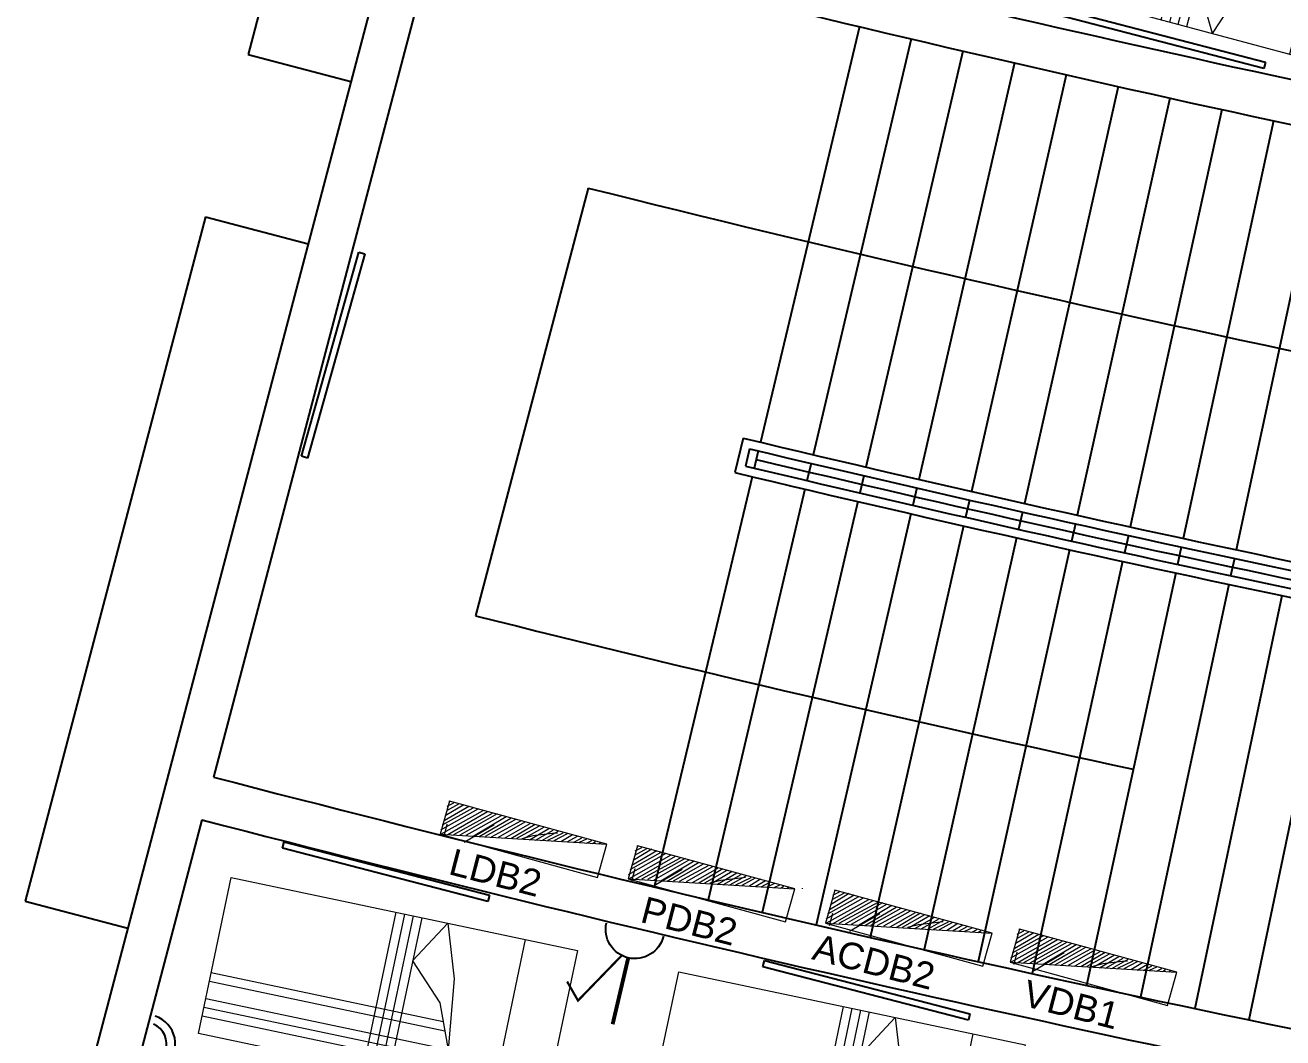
# Model space of a CAD drawing. Header units: inches. Extents: x -221585 to 401252, y -284294 to 332380.
# Drawn here: x 132223 to 132933, y 53776 to 54349 of the extents above; entities that cross this region are included whole.
import ezdxf

# ---------------------------------------------------------------- set-up
doc = ezdxf.new("R2010")
doc.units = ezdxf.units.IN
doc.header["$MEASUREMENT"] = 0
doc.linetypes.add('HIDDEN2', pattern=[0.1875, 0.125, -0.0625])
for name, color, linetype in [('E-LIGHT', 7, 'Continuous'), ('Power', 7, 'Continuous'), ('UPS', 7, 'Continuous')]:
    doc.layers.add(name, color=color, linetype=linetype)
doc.layers.add('FURN', color=56, linetype='Continuous', lineweight=0)
doc.layers.add('text', color=72, linetype='HIDDEN2', lineweight=5)
doc.styles.add('DIM', font='arial.ttf')

# ---------------------------------------------------------------- blocks, each defined once
blk = doc.blocks.new('A$C25933C84')
at = {"color": 8, "linetype": 'Continuous'}
for p, q in [((0, 0.9), (2, 0.9)), ((0, 0), (0, 0.9)), ((0.3, 0.9), (0.3, 0)), ((0.6, 0.7), (0.6, 0.9)), ((2, 0.9), (2, 0)), ((0.65, 0.3), (0.6, 0.7)), ((0.7, 0.45), (0.6, 0.7)), ((0.9, 0.25), (0.7, 0.45)), ((0.75, 0), (0.65, 0.3)), ((0.75, 0), (0.9, 0.25)), ((2, 0), (0, 0))]:
    blk.add_line(p, q, dxfattribs=at)
at = {"color": 8}
for p, q in [((0.9, 0), (0.9, 0.9)), ((0.95, 0), (0.95, 0.9)), ((1, 0), (1, 0.9)), ((1.05, 0), (1.05, 0.9)), ((0.6, 0.8), (2, 0.8)), ((0.6, 0.75), (2, 0.75)), ((0.6, 0.7), (2, 0.7)), ((0.64, 0.6), (2, 0.6)), ((0.66, 0.55), (2, 0.55))]:
    blk.add_line(p, q, dxfattribs=at)
blk = doc.blocks.new('xfggsdr')
at = {"layer": 'FURN', "color": 8, "extrusion": (1.79e-14, 3.8e-15, -1), "xscale": 99.99999999999994, "yscale": 99.99999999999994, "zscale": -100, "rotation": 83.41111061605987}
blk.add_blockref('A$C25933C84', (-145425.68, -15621.07, 0), dxfattribs=at)
blk = doc.blocks.new('light')
at = {"color": 5}
for p, q in [((112625.17, 38871.17), (112742.49, 38895.88)), ((112742.49, 38895.88), (112743.25, 38892.28)), ((112743.25, 38892.28), (112625.93, 38867.57)), ((112625.93, 38867.57), (112625.17, 38871.17))]:
    blk.add_line(p, q, dxfattribs=at)
blk = doc.blocks.new('ups 6A')
at = {"layer": 'E-LIGHT', "color": 4}
for points, const_width in [([(5905666.9, -1658491.3), (5905670.4, -1658287.3)], 11.7), ([(5905691.6, -1658286), (5905784.8, -1658448.2), (5905830.5, -1658400.8)], 6.64)]:
    blk.add_lwpolyline(points, dxfattribs=dict(at, const_width=const_width))
blk.add_arc((5905671.9, -1658199.8), 87.4, 179.0102, 359.0102, dxfattribs=at)
blk = doc.blocks.new('16A')
at = {"layer": 'E-LIGHT', "color": 1}
for points, const_width in [([(5916857.4, -1642748), (5916860.9, -1642952)], 11.7), ([(5916882, -1642953.3), (5916975.2, -1642791.1), (5917021, -1642838.5)], 6.64)]:
    blk.add_lwpolyline(points, dxfattribs=dict(at, const_width=const_width))
for centre, radius, start, end in [((5916862.4, -1643039.4), 87.4, 0.9898, 180.9898), ((5916863.3, -1643042.7), 64.6, 4.2725, 175.7579)]:
    blk.add_arc(centre, radius, start, end, dxfattribs=at)

msp = doc.modelspace()

# ---------------------------------------------------------------- linework, layer by layer
at = {"color": 20, "ltscale": 10}
for p, q in [((132450.64, 54719.05, 0.42), (132348.77, 54332.24, 0.42)), ((132348.77, 54332.24, 0.42), (132406.79, 54316.96, 0.42)), ((132324.58, 54240.41, 0.42), (132222.71, 53853.6, 0.42)), ((132324.58, 54240.41, 0.42), (132382.6, 54225.13, 0.42)), ((132222.71, 53853.6, 0.42), (132280.73, 53838.32, 0.42))]:
    msp.add_line(p, q, dxfattribs=at)
at = {"color": 4, "ltscale": 8}
for p, q in [((132483.43, 54607.98, 0.42), (132231.08, 53649.79, 0.42)), ((132456.42, 54407.24, 0.42), (132329.08, 53923.73, 0.42)), ((132322.59, 53899.58, 0.84), (132255.13, 53643.45, 0.42))]:
    msp.add_line(p, q, dxfattribs=at)
at = {"color": 2, "ltscale": 8}
for p, q in [((132694.13, 54347.89, 0.42), (132638.12, 54112.98, 0.42)), ((132723.33, 54340.97, 0.42), (132667.92, 54105.91, 0.42)), ((132752.53, 54334.12, 0.42), (132697.74, 54098.92, 0.42)), ((132781.76, 54327.36, 0.42), (132727.58, 54092.01, 0.42)), ((132811.01, 54320.66, 0.42), (132757.44, 54085.18, 0.42)), ((132840.27, 54314.05, 0.42), (132787.31, 54078.42, 0.42)), ((132869.55, 54307.5, 0.42), (132817.2, 54071.75, 0.42)), ((132898.85, 54301.04, 0.42), (132847.12, 54065.15, 0.42)), ((132928.16, 54294.65, 0.42), (132877.05, 54058.62, 0.42)), ((132957.5, 54288.34, 0.42), (132907, 54052.18, 0.42)), ((132636.96, 54108.11, 0.42), (132634.64, 54098.39, 0.42)), ((132666.77, 54101.04, 0.42), (132664.48, 54091.31, 0.42)), ((132633.48, 54093.52, 0.42), (132578.15, 53861.53, 0.43)), ((132696.6, 54094.05, 0.42), (132694.34, 54084.31, 0.42)), ((132663.33, 54086.44, 0.42), (132608.61, 53854.31, 0.43)), ((132726.46, 54087.14, 0.42), (132724.21, 54077.39, 0.42)), ((132693.2, 54079.44, 0.42), (132639.09, 53847.16, 0.43)), ((132756.33, 54080.3, 0.42), (132754.11, 54070.55, 0.42)), ((132786.21, 54073.54, 0.42), (132784.02, 54063.79, 0.42)), ((132723.09, 54072.52, 0.42), (132669.58, 53840.1, 0.43)), ((132816.12, 54066.86, 0.42), (132813.95, 54057.1, 0.42)), ((132753, 54065.68, 0.42), (132700.09, 53833.12, 0.43)), ((132846.05, 54060.26, 0.42), (132843.9, 54050.49, 0.42)), ((132782.92, 54058.91, 0.42), (132730.63, 53826.21, 0.43)), ((132812.87, 54052.22, 0.42), (132761.18, 53819.39, 0.43)), ((132875.99, 54053.74, 0.42), (132873.87, 54043.96, 0.42)), ((132842.83, 54045.61, 0.42), (132791.74, 53812.65, 0.43)), ((132905.95, 54047.29, 0.42), (132903.86, 54037.51, 0.42)), ((132872.81, 54039.08, 0.42), (132822.33, 53805.98, 0.43)), ((132902.81, 54032.62, 0.42), (132852.94, 53799.39, 0.43)), ((132932.83, 54026.24, 0.42), (132883.56, 53792.89, 0.43)), ((132962.87, 54019.94, 0.42), (132914.21, 53786.46, 0.43))]:
    msp.add_line(p, q, dxfattribs=at)
at = {"color": 2, "ltscale": 10}
for p, q in [((132540.85, 54256.66, 0.42), (132477.17, 54014.89, 0.42)), ((132628.36, 54115.31, -0.01), (132623.72, 54095.85, -0.01)), ((132632.06, 54109.28, -0.01), (132629.74, 54099.55, -0.01))]:
    msp.add_line(p, q, dxfattribs=at)
at = {"color": 30, "linetype": 'Continuous', "lineweight": 9, "true_color": 0x00001e}
for points, elevation in [([(132457.25, 53891.39), (132546.11, 53867.04), (132551.37, 53885.74), (132462.5, 53910.08), (132457.25, 53891.39), (132551.37, 53885.74)], 0.65), ([(132457.25, 53891.39), (132546.11, 53867.04), (132551.37, 53885.74), (132462.5, 53910.08), (132457.25, 53891.39), (132551.37, 53885.74)], 0.65), ([(132563.43, 53866.22), (132652.3, 53841.88), (132657.55, 53860.57), (132568.69, 53884.92), (132563.43, 53866.22), (132657.55, 53860.57)], 0.84), ([(132563.43, 53866.22), (132652.3, 53841.88), (132657.55, 53860.57), (132568.69, 53884.92), (132563.43, 53866.22), (132657.55, 53860.57)], 0.84), ([(132675.03, 53841.14), (132763.89, 53816.8), (132769.15, 53835.49), (132680.28, 53859.84), (132675.03, 53841.14), (132769.15, 53835.49)], 0.43), ([(132675.03, 53841.14), (132763.89, 53816.8), (132769.15, 53835.49), (132680.28, 53859.84), (132675.03, 53841.14), (132769.15, 53835.49)], 0.43), ([(132779.32, 53819.01), (132868.19, 53794.67), (132873.44, 53813.36), (132784.58, 53837.71), (132779.32, 53819.01), (132873.44, 53813.36)], 0), ([(132779.32, 53819.01), (132868.19, 53794.67), (132873.44, 53813.36), (132784.58, 53837.71), (132779.32, 53819.01), (132873.44, 53813.36)], 0)]:
    msp.add_lwpolyline(points, dxfattribs=dict(at, elevation=elevation))
at = {"color": 1, "linetype": 'Continuous', "lineweight": 9, "true_color": 0x000001}
for points, elevation in [([(132462.16, 53910.07), (132462.85, 53910.1), (132462.85, 53910.1)], 0.65), ([(132462.16, 53910.07), (132462.85, 53910.1), (132462.85, 53910.1)], 0.65), ([(132457.51, 53893.84), (132478.72, 53905.79), (132478.72, 53905.79)], 0.65), ([(132457.6, 53891.4), (132481.55, 53904.84), (132481.55, 53904.84)], 0.65), ([(132457.6, 53891.4), (132481.55, 53904.84), (132481.55, 53904.84)], 0.65), ([(132458.45, 53896.67), (132475.91, 53906.38), (132475.91, 53906.38)], 0.65), ([(132458.45, 53896.67), (132475.91, 53906.38), (132475.91, 53906.38)], 0.65), ([(132459.41, 53899.15), (132473.43, 53907.34), (132473.43, 53907.34)], 0.65), ([(132459.41, 53899.15), (132473.43, 53907.34), (132473.43, 53907.34)], 0.65), ([(132460.01, 53901.96), (132470.6, 53908.28), (132470.6, 53908.28)], 0.65), ([(132460.01, 53901.96), (132470.6, 53908.28), (132470.6, 53908.28)], 0.65), ([(132460.95, 53904.79), (132467.8, 53908.53), (132467.8, 53908.53)], 0.65), ([(132460.95, 53904.79), (132467.8, 53908.53), (132467.8, 53908.53)], 0.65), ([(132461.21, 53907.24), (132464.98, 53909.13), (132464.98, 53909.13)], 0.65), ([(132461.21, 53907.24), (132464.98, 53909.13), (132464.98, 53909.13)], 0.65), ([(132461.45, 53891.19), (132484.01, 53904.23), (132484.01, 53904.23)], 0.65), ([(132461.45, 53891.19), (132484.01, 53904.23), (132484.01, 53904.23)], 0.65), ([(132464.93, 53891.32), (132486.84, 53903.29), (132486.84, 53903.29)], 0.65), ([(132464.93, 53891.32), (132486.84, 53903.29), (132486.84, 53903.29)], 0.65), ([(132468.43, 53891.1), (132489.64, 53903.04), (132489.64, 53903.04)], 0.65), ([(132468.43, 53891.1), (132489.64, 53903.04), (132489.64, 53903.04)], 0.65), ([(132459.39, 53890.07), (132461.23, 53897.12), (132461.23, 53897.12)], 0.65), ([(132471.93, 53890.88), (132491.77, 53902.07), (132491.77, 53902.07)], 0.65), ([(132471.93, 53890.88), (132491.77, 53902.07), (132491.77, 53902.07)], 0.65), ([(132475.79, 53890.32), (132494.59, 53901.48), (132494.59, 53901.48)], 0.65), ([(132475.79, 53890.32), (132494.59, 53901.48), (132494.59, 53901.48)], 0.65), ([(132479.29, 53890.1), (132497.07, 53900.52), (132497.07, 53900.52)], 0.65), ([(132479.29, 53890.1), (132497.07, 53900.52), (132497.07, 53900.52)], 0.65), ([(132482.78, 53890.22), (132499.88, 53899.92), (132499.88, 53899.92)], 0.65), ([(132482.78, 53890.22), (132499.88, 53899.92), (132499.88, 53899.92)], 0.65), ([(132486.28, 53890), (132502.71, 53898.98), (132502.71, 53898.98)], 0.65), ([(132486.28, 53890), (132502.71, 53898.98), (132502.71, 53898.98)], 0.65), ([(132490.12, 53889.79), (132505.17, 53898.37), (132505.17, 53898.37)], 0.65), ([(132490.12, 53889.79), (132505.17, 53898.37), (132505.17, 53898.37)], 0.65), ([(132493.64, 53889.22), (132508, 53897.43), (132508, 53897.43)], 0.65), ([(132493.64, 53889.22), (132508, 53897.43), (132508, 53897.43)], 0.65), ([(132497.14, 53889), (132510.8, 53897.18), (132510.8, 53897.18)], 0.65), ([(132497.14, 53889), (132510.8, 53897.18), (132510.8, 53897.18)], 0.65), ([(132500.62, 53889.13), (132513.28, 53896.22), (132513.28, 53896.22)], 0.65), ([(132500.62, 53889.13), (132513.28, 53896.22), (132513.28, 53896.22)], 0.65), ([(132504.47, 53888.92), (132516.1, 53895.63), (132516.1, 53895.63)], 0.65), ([(132504.47, 53888.92), (132516.1, 53895.63), (132516.1, 53895.63)], 0.65), ([(132507.63, 53888.33), (132518.57, 53894.67), (132518.57, 53894.67)], 0.65), ([(132507.63, 53888.33), (132518.57, 53894.67), (132518.57, 53894.67)], 0.65), ([(132511.13, 53888.11), (132521.05, 53893.71), (132521.05, 53893.71)], 0.65), ([(132511.13, 53888.11), (132521.05, 53893.71), (132521.05, 53893.71)], 0.65), ([(132514.63, 53887.89), (132523.87, 53893.12), (132523.87, 53893.12)], 0.65), ([(132514.63, 53887.89), (132523.87, 53893.12), (132523.87, 53893.12)], 0.65), ([(132518.12, 53888.02), (132526.7, 53892.17), (132526.7, 53892.17)], 0.65), ([(132518.12, 53888.02), (132526.7, 53892.17), (132526.7, 53892.17)], 0.65), ([(132521.62, 53887.8), (132529.15, 53891.91), (132529.15, 53891.91)], 0.65), ([(132521.62, 53887.8), (132529.15, 53891.91), (132529.15, 53891.91)], 0.65), ([(132525.48, 53887.24), (132531.96, 53891.32), (132531.96, 53891.32)], 0.65), ([(132525.48, 53887.24), (132531.96, 53891.32), (132531.96, 53891.32)], 0.65), ([(132528.98, 53887.02), (132534.79, 53890.37), (132534.79, 53890.37)], 0.65), ([(132528.98, 53887.02), (132534.79, 53890.37), (132534.79, 53890.37)], 0.65), ([(132532.48, 53886.8), (132537.27, 53889.41), (132537.27, 53889.41)], 0.65), ([(132532.48, 53886.8), (132537.27, 53889.41), (132537.27, 53889.41)], 0.65), ([(132535.96, 53886.92), (132540.08, 53888.82), (132540.08, 53888.82)], 0.65), ([(132535.96, 53886.92), (132540.08, 53888.82), (132540.08, 53888.82)], 0.65), ([(132539.82, 53886.36), (132542.91, 53887.87), (132542.91, 53887.87)], 0.65), ([(132539.82, 53886.36), (132542.91, 53887.87), (132542.91, 53887.87)], 0.65), ([(132543.32, 53886.14), (132545.03, 53887.25), (132545.03, 53887.25)], 0.65), ([(132543.32, 53886.14), (132545.03, 53887.25), (132545.03, 53887.25)], 0.65), ([(132546.82, 53885.92), (132547.84, 53886.66), (132547.84, 53886.66)], 0.65), ([(132546.82, 53885.92), (132547.84, 53886.66), (132547.84, 53886.66)], 0.65), ([(132550.32, 53885.7), (132550.31, 53886.05), (132550.31, 53886.05)], 0.65), ([(132550.32, 53885.7), (132550.31, 53886.05), (132550.31, 53886.05)], 0.65), ([(132565.59, 53873.98), (132579.61, 53882.17), (132579.61, 53882.17)], 0.84), ([(132565.59, 53873.98), (132579.61, 53882.17), (132579.61, 53882.17)], 0.84), ([(132566.19, 53876.8), (132576.78, 53883.12), (132576.78, 53883.12)], 0.84), ([(132566.19, 53876.8), (132576.78, 53883.12), (132576.78, 53883.12)], 0.84), ([(132567.13, 53879.63), (132573.98, 53883.37), (132573.98, 53883.37)], 0.84), ([(132567.13, 53879.63), (132573.98, 53883.37), (132573.98, 53883.37)], 0.84), ([(132567.39, 53882.08), (132571.17, 53883.96), (132571.17, 53883.96)], 0.84), ([(132567.39, 53882.08), (132571.17, 53883.96), (132571.17, 53883.96)], 0.84), ([(132568.34, 53884.91), (132569.04, 53884.93), (132569.04, 53884.93)], 0.84), ([(132568.34, 53884.91), (132569.04, 53884.93), (132569.04, 53884.93)], 0.84), ([(132563.69, 53868.68), (132584.9, 53880.62), (132584.9, 53880.62)], 0.84), ([(132563.78, 53866.24), (132587.73, 53879.68), (132587.73, 53879.68)], 0.84), ([(132563.78, 53866.24), (132587.73, 53879.68), (132587.73, 53879.68)], 0.84), ([(132564.64, 53871.51), (132582.09, 53881.22), (132582.09, 53881.22)], 0.84), ([(132564.64, 53871.51), (132582.09, 53881.22), (132582.09, 53881.22)], 0.84), ([(132567.63, 53866.03), (132590.2, 53879.07), (132590.2, 53879.07)], 0.84), ([(132567.63, 53866.03), (132590.2, 53879.07), (132590.2, 53879.07)], 0.84), ([(132571.12, 53866.15), (132593.02, 53878.12), (132593.02, 53878.12)], 0.84), ([(132571.12, 53866.15), (132593.02, 53878.12), (132593.02, 53878.12)], 0.84), ([(132574.61, 53865.93), (132595.83, 53877.88), (132595.83, 53877.88)], 0.84), ([(132574.61, 53865.93), (132595.83, 53877.88), (132595.83, 53877.88)], 0.84), ([(132578.11, 53865.71), (132597.96, 53876.91), (132597.96, 53876.91)], 0.84), ([(132578.11, 53865.71), (132597.96, 53876.91), (132597.96, 53876.91)], 0.84), ([(132581.97, 53865.15), (132600.77, 53876.31), (132600.77, 53876.31)], 0.84), ([(132581.97, 53865.15), (132600.77, 53876.31), (132600.77, 53876.31)], 0.84), ([(132585.47, 53864.93), (132603.25, 53875.35), (132603.25, 53875.35)], 0.84), ([(132585.47, 53864.93), (132603.25, 53875.35), (132603.25, 53875.35)], 0.84), ([(132588.96, 53865.06), (132606.06, 53874.76), (132606.06, 53874.76)], 0.84), ([(132588.96, 53865.06), (132606.06, 53874.76), (132606.06, 53874.76)], 0.84), ([(132565.57, 53864.91), (132567.41, 53871.96), (132567.41, 53871.96)], 0.84), ([(132592.46, 53864.84), (132608.89, 53873.81), (132608.89, 53873.81)], 0.84), ([(132592.46, 53864.84), (132608.89, 53873.81), (132608.89, 53873.81)], 0.84), ([(132596.31, 53864.63), (132611.36, 53873.21), (132611.36, 53873.21)], 0.84), ([(132596.31, 53864.63), (132611.36, 53873.21), (132611.36, 53873.21)], 0.84), ([(132599.82, 53864.06), (132614.18, 53872.26), (132614.18, 53872.26)], 0.84), ([(132599.82, 53864.06), (132614.18, 53872.26), (132614.18, 53872.26)], 0.84), ([(132603.32, 53863.84), (132616.99, 53872.01), (132616.99, 53872.01)], 0.84), ([(132603.32, 53863.84), (132616.99, 53872.01), (132616.99, 53872.01)], 0.84), ([(132606.81, 53863.96), (132619.46, 53871.06), (132619.46, 53871.06)], 0.84), ([(132606.81, 53863.96), (132619.46, 53871.06), (132619.46, 53871.06)], 0.84), ([(132610.65, 53863.75), (132622.28, 53870.46), (132622.28, 53870.46)], 0.84), ([(132610.65, 53863.75), (132622.28, 53870.46), (132622.28, 53870.46)], 0.84), ([(132613.82, 53863.17), (132624.76, 53869.5), (132624.76, 53869.5)], 0.84), ([(132613.82, 53863.17), (132624.76, 53869.5), (132624.76, 53869.5)], 0.84), ([(132617.32, 53862.95), (132627.24, 53868.55), (132627.24, 53868.55)], 0.84), ([(132617.32, 53862.95), (132627.24, 53868.55), (132627.24, 53868.55)], 0.84), ([(132620.82, 53862.73), (132630.05, 53867.95), (132630.05, 53867.95)], 0.84), ([(132620.82, 53862.73), (132630.05, 53867.95), (132630.05, 53867.95)], 0.84), ([(132624.3, 53862.85), (132632.88, 53867.01), (132632.88, 53867.01)], 0.84), ([(132624.3, 53862.85), (132632.88, 53867.01), (132632.88, 53867.01)], 0.84), ([(132627.8, 53862.63), (132635.33, 53866.75), (132635.33, 53866.75)], 0.84), ([(132627.8, 53862.63), (132635.33, 53866.75), (132635.33, 53866.75)], 0.84), ([(132631.66, 53862.07), (132638.15, 53866.15), (132638.15, 53866.15)], 0.84), ([(132631.66, 53862.07), (132638.15, 53866.15), (132638.15, 53866.15)], 0.84), ([(132635.16, 53861.85), (132640.97, 53865.21), (132640.97, 53865.21)], 0.84), ([(132635.16, 53861.85), (132640.97, 53865.21), (132640.97, 53865.21)], 0.84), ([(132638.66, 53861.63), (132643.45, 53864.25), (132643.45, 53864.25)], 0.84), ([(132638.66, 53861.63), (132643.45, 53864.25), (132643.45, 53864.25)], 0.84), ([(132642.15, 53861.76), (132646.27, 53863.65), (132646.27, 53863.65)], 0.84), ([(132642.15, 53861.76), (132646.27, 53863.65), (132646.27, 53863.65)], 0.84), ([(132646.01, 53861.2), (132649.09, 53862.71), (132649.09, 53862.71)], 0.84), ([(132646.01, 53861.2), (132649.09, 53862.71), (132649.09, 53862.71)], 0.84), ([(132649.51, 53860.98), (132651.21, 53862.09), (132651.21, 53862.09)], 0.84), ([(132649.51, 53860.98), (132651.21, 53862.09), (132651.21, 53862.09)], 0.84), ([(132653.01, 53860.76), (132654.03, 53861.49), (132654.03, 53861.49)], 0.84), ([(132653.01, 53860.76), (132654.03, 53861.49), (132654.03, 53861.49)], 0.84), ([(132656.5, 53860.53), (132656.49, 53860.88), (132656.49, 53860.88)], 0.84), ([(132656.5, 53860.53), (132656.49, 53860.88), (132656.49, 53860.88)], 0.84), ([(132661.92, 53860.62), (132661.91, 53860.97), (132661.91, 53860.97)], 0.25), ([(132661.92, 53860.62), (132661.91, 53860.97), (132661.91, 53860.97)], 0.25), ([(132675.29, 53843.6), (132696.5, 53855.54), (132696.5, 53855.54)], 0.43), ([(132675.38, 53841.16), (132699.33, 53854.6), (132699.33, 53854.6)], 0.43), ([(132675.38, 53841.16), (132699.33, 53854.6), (132699.33, 53854.6)], 0.43), ([(132676.23, 53846.42), (132693.69, 53856.14), (132693.69, 53856.14)], 0.43), ([(132676.23, 53846.42), (132693.69, 53856.14), (132693.69, 53856.14)], 0.43), ([(132677.19, 53848.9), (132691.21, 53857.09), (132691.21, 53857.09)], 0.43), ([(132677.19, 53848.9), (132691.21, 53857.09), (132691.21, 53857.09)], 0.43), ([(132677.79, 53851.72), (132688.38, 53858.04), (132688.38, 53858.04)], 0.43), ([(132677.79, 53851.72), (132688.38, 53858.04), (132688.38, 53858.04)], 0.43), ([(132678.73, 53854.54), (132685.58, 53858.28), (132685.58, 53858.28)], 0.43), ([(132678.73, 53854.54), (132685.58, 53858.28), (132685.58, 53858.28)], 0.43), ([(132678.99, 53857), (132682.76, 53858.88), (132682.76, 53858.88)], 0.43), ([(132678.99, 53857), (132682.76, 53858.88), (132682.76, 53858.88)], 0.43), ([(132679.23, 53840.95), (132701.79, 53853.99), (132701.79, 53853.99)], 0.43), ([(132679.23, 53840.95), (132701.79, 53853.99), (132701.79, 53853.99)], 0.43), ([(132679.94, 53859.82), (132680.63, 53859.85), (132680.63, 53859.85)], 0.43), ([(132679.94, 53859.82), (132680.63, 53859.85), (132680.63, 53859.85)], 0.43), ([(132682.71, 53841.07), (132704.62, 53853.04), (132704.62, 53853.04)], 0.43), ([(132682.71, 53841.07), (132704.62, 53853.04), (132704.62, 53853.04)], 0.43), ([(132677.17, 53839.82), (132679.01, 53846.87), (132679.01, 53846.87)], 0.43), ([(132686.21, 53840.85), (132707.42, 53852.79), (132707.42, 53852.79)], 0.43), ([(132686.21, 53840.85), (132707.42, 53852.79), (132707.42, 53852.79)], 0.43), ([(132689.71, 53840.63), (132709.55, 53851.83), (132709.55, 53851.83)], 0.43), ([(132689.71, 53840.63), (132709.55, 53851.83), (132709.55, 53851.83)], 0.43), ([(132693.57, 53840.07), (132712.37, 53851.23), (132712.37, 53851.23)], 0.43), ([(132693.57, 53840.07), (132712.37, 53851.23), (132712.37, 53851.23)], 0.43), ([(132697.07, 53839.85), (132714.85, 53850.27), (132714.85, 53850.27)], 0.43), ([(132697.07, 53839.85), (132714.85, 53850.27), (132714.85, 53850.27)], 0.43), ([(132700.56, 53839.98), (132717.66, 53849.68), (132717.66, 53849.68)], 0.43), ([(132700.56, 53839.98), (132717.66, 53849.68), (132717.66, 53849.68)], 0.43), ([(132704.06, 53839.76), (132720.49, 53848.73), (132720.49, 53848.73)], 0.43), ([(132704.06, 53839.76), (132720.49, 53848.73), (132720.49, 53848.73)], 0.43), ([(132707.9, 53839.55), (132722.95, 53848.12), (132722.95, 53848.12)], 0.43), ([(132707.9, 53839.55), (132722.95, 53848.12), (132722.95, 53848.12)], 0.43), ([(132711.42, 53838.98), (132725.78, 53847.18), (132725.78, 53847.18)], 0.43), ([(132711.42, 53838.98), (132725.78, 53847.18), (132725.78, 53847.18)], 0.43), ([(132714.92, 53838.75), (132728.58, 53846.93), (132728.58, 53846.93)], 0.43), ([(132714.92, 53838.75), (132728.58, 53846.93), (132728.58, 53846.93)], 0.43), ([(132718.4, 53838.88), (132731.06, 53845.97), (132731.06, 53845.97)], 0.43), ([(132718.4, 53838.88), (132731.06, 53845.97), (132731.06, 53845.97)], 0.43), ([(132722.25, 53838.67), (132733.88, 53845.38), (132733.88, 53845.38)], 0.43), ([(132722.25, 53838.67), (132733.88, 53845.38), (132733.88, 53845.38)], 0.43), ([(132725.41, 53838.09), (132736.36, 53844.42), (132736.36, 53844.42)], 0.43), ([(132725.41, 53838.09), (132736.36, 53844.42), (132736.36, 53844.42)], 0.43), ([(132728.91, 53837.87), (132738.83, 53843.46), (132738.83, 53843.46)], 0.43), ([(132728.91, 53837.87), (132738.83, 53843.46), (132738.83, 53843.46)], 0.43), ([(132732.41, 53837.64), (132741.65, 53842.87), (132741.65, 53842.87)], 0.43), ([(132732.41, 53837.64), (132741.65, 53842.87), (132741.65, 53842.87)], 0.43), ([(132735.9, 53837.77), (132744.48, 53841.92), (132744.48, 53841.92)], 0.43), ([(132735.9, 53837.77), (132744.48, 53841.92), (132744.48, 53841.92)], 0.43), ([(132739.4, 53837.55), (132746.93, 53841.66), (132746.93, 53841.66)], 0.43), ([(132739.4, 53837.55), (132746.93, 53841.66), (132746.93, 53841.66)], 0.43), ([(132743.26, 53836.99), (132749.74, 53841.07), (132749.74, 53841.07)], 0.43), ([(132743.26, 53836.99), (132749.74, 53841.07), (132749.74, 53841.07)], 0.43), ([(132746.76, 53836.77), (132752.57, 53840.12), (132752.57, 53840.12)], 0.43), ([(132746.76, 53836.77), (132752.57, 53840.12), (132752.57, 53840.12)], 0.43), ([(132750.26, 53836.55), (132755.05, 53839.17), (132755.05, 53839.17)], 0.43), ([(132750.26, 53836.55), (132755.05, 53839.17), (132755.05, 53839.17)], 0.43), ([(132753.74, 53836.68), (132757.86, 53838.57), (132757.86, 53838.57)], 0.43), ([(132753.74, 53836.68), (132757.86, 53838.57), (132757.86, 53838.57)], 0.43), ([(132757.6, 53836.12), (132760.69, 53837.63), (132760.69, 53837.63)], 0.43), ([(132757.6, 53836.12), (132760.69, 53837.63), (132760.69, 53837.63)], 0.43), ([(132761.1, 53835.9), (132762.81, 53837.01), (132762.81, 53837.01)], 0.43), ([(132761.1, 53835.9), (132762.81, 53837.01), (132762.81, 53837.01)], 0.43), ([(132764.6, 53835.67), (132765.62, 53836.41), (132765.62, 53836.41)], 0.43), ([(132764.6, 53835.67), (132765.62, 53836.41), (132765.62, 53836.41)], 0.43), ([(132768.1, 53835.45), (132768.09, 53835.8), (132768.09, 53835.8)], 0.43), ([(132768.1, 53835.45), (132768.09, 53835.8), (132768.09, 53835.8)], 0.43), ([(132779.58, 53821.47), (132800.79, 53833.41), (132800.79, 53833.41)], 0), ([(132779.67, 53819.03), (132803.62, 53832.47), (132803.62, 53832.47)], 0), ([(132779.67, 53819.03), (132803.62, 53832.47), (132803.62, 53832.47)], 0), ([(132780.53, 53824.29), (132797.98, 53834.01), (132797.98, 53834.01)], 0), ([(132780.53, 53824.29), (132797.98, 53834.01), (132797.98, 53834.01)], 0), ([(132781.48, 53826.77), (132795.5, 53834.96), (132795.5, 53834.96)], 0), ([(132781.48, 53826.77), (132795.5, 53834.96), (132795.5, 53834.96)], 0), ([(132782.08, 53829.59), (132792.67, 53835.91), (132792.67, 53835.91)], 0), ([(132782.08, 53829.59), (132792.67, 53835.91), (132792.67, 53835.91)], 0), ([(132783.02, 53832.41), (132789.87, 53836.15), (132789.87, 53836.15)], 0), ([(132783.02, 53832.41), (132789.87, 53836.15), (132789.87, 53836.15)], 0), ([(132783.28, 53834.87), (132787.06, 53836.75), (132787.06, 53836.75)], 0), ([(132783.28, 53834.87), (132787.06, 53836.75), (132787.06, 53836.75)], 0), ([(132783.52, 53818.82), (132806.09, 53831.86), (132806.09, 53831.86)], 0), ([(132783.52, 53818.82), (132806.09, 53831.86), (132806.09, 53831.86)], 0), ([(132784.23, 53837.69), (132784.93, 53837.72), (132784.93, 53837.72)], 0), ([(132784.23, 53837.69), (132784.93, 53837.72), (132784.93, 53837.72)], 0), ([(132781.47, 53817.69), (132783.3, 53824.74), (132783.3, 53824.74)], 0), ([(132787.01, 53818.94), (132808.91, 53830.91), (132808.91, 53830.91)], 0), ([(132787.01, 53818.94), (132808.91, 53830.91), (132808.91, 53830.91)], 0), ([(132790.51, 53818.72), (132811.72, 53830.67), (132811.72, 53830.67)], 0), ([(132790.51, 53818.72), (132811.72, 53830.67), (132811.72, 53830.67)], 0), ([(132794, 53818.5), (132813.85, 53829.7), (132813.85, 53829.7)], 0), ([(132794, 53818.5), (132813.85, 53829.7), (132813.85, 53829.7)], 0), ([(132797.87, 53817.94), (132816.66, 53829.1), (132816.66, 53829.1)], 0), ([(132797.87, 53817.94), (132816.66, 53829.1), (132816.66, 53829.1)], 0), ([(132801.36, 53817.72), (132819.14, 53828.14), (132819.14, 53828.14)], 0), ([(132801.36, 53817.72), (132819.14, 53828.14), (132819.14, 53828.14)], 0), ([(132804.85, 53817.85), (132821.95, 53827.55), (132821.95, 53827.55)], 0), ([(132804.85, 53817.85), (132821.95, 53827.55), (132821.95, 53827.55)], 0), ([(132808.35, 53817.63), (132824.78, 53826.6), (132824.78, 53826.6)], 0), ([(132808.35, 53817.63), (132824.78, 53826.6), (132824.78, 53826.6)], 0), ([(132812.2, 53817.42), (132827.25, 53825.99), (132827.25, 53825.99)], 0), ([(132812.2, 53817.42), (132827.25, 53825.99), (132827.25, 53825.99)], 0), ([(132815.71, 53816.85), (132830.07, 53825.05), (132830.07, 53825.05)], 0), ([(132815.71, 53816.85), (132830.07, 53825.05), (132830.07, 53825.05)], 0), ([(132819.21, 53816.62), (132832.88, 53824.8), (132832.88, 53824.8)], 0), ([(132819.21, 53816.62), (132832.88, 53824.8), (132832.88, 53824.8)], 0), ([(132822.7, 53816.75), (132835.36, 53823.85), (132835.36, 53823.85)], 0), ([(132822.7, 53816.75), (132835.36, 53823.85), (132835.36, 53823.85)], 0), ([(132826.54, 53816.54), (132838.17, 53823.25), (132838.17, 53823.25)], 0), ([(132826.54, 53816.54), (132838.17, 53823.25), (132838.17, 53823.25)], 0), ([(132829.71, 53815.96), (132840.65, 53822.29), (132840.65, 53822.29)], 0), ([(132829.71, 53815.96), (132840.65, 53822.29), (132840.65, 53822.29)], 0), ([(132833.21, 53815.74), (132843.13, 53821.34), (132843.13, 53821.34)], 0), ([(132833.21, 53815.74), (132843.13, 53821.34), (132843.13, 53821.34)], 0), ([(132836.71, 53815.52), (132845.94, 53820.74), (132845.94, 53820.74)], 0), ([(132836.71, 53815.52), (132845.94, 53820.74), (132845.94, 53820.74)], 0), ([(132840.19, 53815.64), (132848.77, 53819.79), (132848.77, 53819.79)], 0), ([(132840.19, 53815.64), (132848.77, 53819.79), (132848.77, 53819.79)], 0), ([(132843.69, 53815.42), (132851.22, 53819.54), (132851.22, 53819.54)], 0), ([(132843.69, 53815.42), (132851.22, 53819.54), (132851.22, 53819.54)], 0), ([(132847.55, 53814.86), (132854.04, 53818.94), (132854.04, 53818.94)], 0), ([(132847.55, 53814.86), (132854.04, 53818.94), (132854.04, 53818.94)], 0), ([(132851.05, 53814.64), (132856.86, 53817.99), (132856.86, 53817.99)], 0), ([(132851.05, 53814.64), (132856.86, 53817.99), (132856.86, 53817.99)], 0), ([(132854.55, 53814.42), (132859.34, 53817.04), (132859.34, 53817.04)], 0), ([(132854.55, 53814.42), (132859.34, 53817.04), (132859.34, 53817.04)], 0), ([(132858.04, 53814.55), (132862.16, 53816.44), (132862.16, 53816.44)], 0), ([(132858.04, 53814.55), (132862.16, 53816.44), (132862.16, 53816.44)], 0), ([(132861.9, 53813.99), (132864.98, 53815.5), (132864.98, 53815.5)], 0), ([(132861.9, 53813.99), (132864.98, 53815.5), (132864.98, 53815.5)], 0), ([(132865.4, 53813.77), (132867.1, 53814.88), (132867.1, 53814.88)], 0), ([(132865.4, 53813.77), (132867.1, 53814.88), (132867.1, 53814.88)], 0), ([(132868.9, 53813.55), (132869.92, 53814.28), (132869.92, 53814.28)], 0), ([(132868.9, 53813.55), (132869.92, 53814.28), (132869.92, 53814.28)], 0), ([(132872.4, 53813.32), (132872.38, 53813.67), (132872.38, 53813.67)], 0), ([(132872.4, 53813.32), (132872.38, 53813.67), (132872.38, 53813.67)], 0)]:
    msp.add_lwpolyline(points, dxfattribs=dict(at, elevation=elevation))
at = {"color": 8, "linetype": 'Continuous', "lineweight": 9, "true_color": 0x000008}
for points, elevation in [([(132487.78, 53896.69), (132470.69, 53886.64), (132470.69, 53886.64)], 0.65), ([(132487.78, 53896.69), (132470.69, 53886.64), (132470.69, 53886.64)], 0.65), ([(132487.78, 53896.69), (132470.69, 53886.64), (132470.69, 53886.64)], 0.65), ([(132593.96, 53871.52), (132576.87, 53861.48), (132576.87, 53861.48)], 0.84), ([(132593.96, 53871.52), (132576.87, 53861.48), (132576.87, 53861.48)], 0.84), ([(132593.96, 53871.52), (132576.87, 53861.48), (132576.87, 53861.48)], 0.84), ([(132705.56, 53846.44), (132688.47, 53836.39), (132688.47, 53836.39)], 0.43), ([(132705.56, 53846.44), (132688.47, 53836.39), (132688.47, 53836.39)], 0.43), ([(132705.56, 53846.44), (132688.47, 53836.39), (132688.47, 53836.39)], 0.43), ([(132809.85, 53824.31), (132792.76, 53814.27), (132792.76, 53814.27)], 0), ([(132809.85, 53824.31), (132792.76, 53814.27), (132792.76, 53814.27)], 0), ([(132809.85, 53824.31), (132792.76, 53814.27), (132792.76, 53814.27)], 0)]:
    msp.add_lwpolyline(points, dxfattribs=dict(at, elevation=elevation))
at = {"color": 8, "linetype": 'Continuous', "lineweight": 5, "true_color": 0x767676}
for points, elevation in [([(132523.56, 53892.06), (132522.16, 53892.01), (132509.65, 53890.5), (132503.42, 53888.88)], 0.65), ([(132629.74, 53866.89), (132628.35, 53866.84), (132615.83, 53865.34), (132609.61, 53863.72)], 0.84), ([(132741.34, 53841.81), (132739.94, 53841.76), (132727.43, 53840.26), (132721.2, 53838.63)], 0.43), ([(132845.63, 53819.68), (132844.24, 53819.63), (132831.72, 53818.13), (132825.5, 53816.5)], 0)]:
    msp.add_lwpolyline(points, dxfattribs=dict(at, elevation=elevation))
at = {"color": 4, "ltscale": 10}
for centre, radius, start, end in [((135370.58, 65572.7, 0.86), 11514.49, 255.37244, 259.000763), ((135368.28, 65561.95, 0.86), 11528.5, 255.369795, 259.126103), ((135368.28, 65561.95, 0.84), 12028.5, 255.364615, 259.1705), ((135370.02, 65570.27, 0.84), 12061.99, 255.365808, 259.171169)]:
    msp.add_arc(centre, radius, start, end, dxfattribs=at)
at = {"color": 2, "ltscale": 10}
for radius, start, end in [(11653.5, 255.958471, 258.01393), (11903.5, 255.943489, 257.780364)]:
    msp.add_arc((135368.28, 65561.95, -0.01), radius, start, end, dxfattribs=at)
at = {"color": 2, "ltscale": 8}
for radius, start, end in [(11770, 256.538695, 258.252108), (11775, 256.563046, 258.252097), (11780, 256.587375, 258.227768), (11790, 256.538778, 258.252066), (11785, 256.563066, 258.252077)]:
    msp.add_arc((135368.28, 65561.95, -0.01), radius, start, end, dxfattribs=at)

# ---------------------------------------------------------------- block references
at = {"color": 4, "rotation": 68.38167589524045}
msp.add_blockref('xfggsdr', (64865.73, -75116.52, -0.01), dxfattribs=at)
for p, rotation in [((14653.28, 69687.21, 0.42), 333.5662686923698), ((114674.61, -63716.7, -0.01), 62.41306842679611), ((14214.8, 69216.34, 0.42), 333.5662686923698), ((14486.34, 69149.31, 0.42), 333.5662686923698)]:
    msp.add_blockref('light', p, dxfattribs=dict(rotation=rotation))
at = {"layer": 'FURN', "extrusion": (-5.5e-15, -1.75e-14, -1), "xscale": -99.99999999999372, "yscale": 100, "zscale": -99.99999999999372, "rotation": 191.8991950582351}
for p in [(-132534.85, 53825.66, -0.42), (-132787.72, 53772.38, -0.42)]:
    msp.add_blockref('A$C25933C84', p, dxfattribs=at)
at = {"layer": 'Power', "xscale": 0.1885885860805314, "yscale": 0.1885885860805314, "zscale": 0.1885885860805314, "rotation": 251.0946410147799}
msp.add_blockref('16A', (786977.13, 1009034.98, -0.01), dxfattribs=at)
at = {"layer": 'UPS', "color": 3, "xscale": -0.1887460698150345, "yscale": 0.1887460698150344, "zscale": 0.1887460698150344, "rotation": 345.7818977209352}
msp.add_blockref('ups 6A', (1289966.6, 83450.28, 0.42), dxfattribs=at)

# ---------------------------------------------------------------- texts
at = {"layer": 'text', "lineweight": -2, "ltscale": 2, "char_height": 15, "width": 296.3952, "attachment_point": 9, "rotation": 345.44138, "style": 'DIM'}
for s, insert in [('{\\fArial Baltic|b0|i0|c186|p34;\\C3;LDB\\fArial Baltic|b0|i0|c0|p34;2}', (132511.98, 53855.82, 0.86)), ('{\\fArial Baltic|b0|i0|c186|p34;\\C3;PDB\\fArial Baltic|b0|i0|c0|p34;2}', (132622.58, 53828.2, 0.86)), ('{\\C3;AC\\fArial Baltic|b0|i0|c186|p34;DB\\fArial Baltic|b0|i0|c0|p34;2}', (132734.18, 53803.11, 0.46)), ('{\\C3;V\\fArial Baltic|b0|i0|c186|p34;DB\\fArial Baltic|b0|i0|c0|p34;1}', (132838.47, 53780.98, 0.03))]:
    msp.add_mtext(s, dxfattribs=dict(at, insert=insert))

doc.saveas('drawing.dxf')
